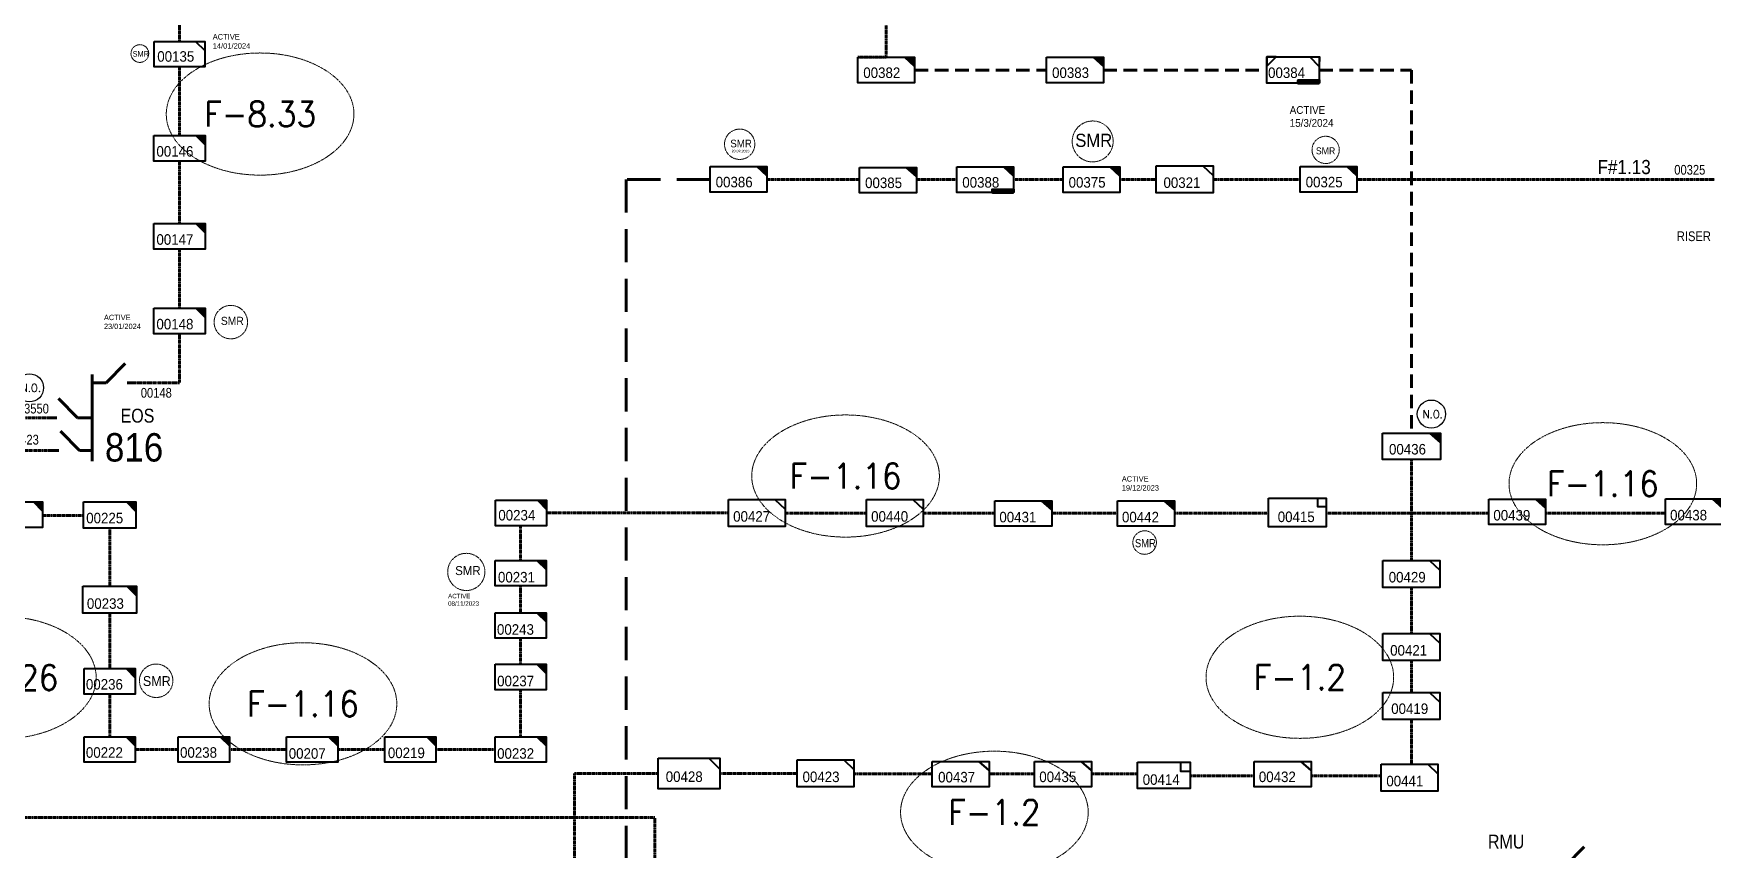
# Model space of a CAD drawing. Header units: metres. Extents: x 65984 to 144644, y -19036 to 23726.
# Drawn here: x 118576 to 119167, y 20748 to 21035 of the extents above; entities that cross this region are included whole.
import ezdxf
from ezdxf.enums import TextEntityAlignment as Align

# ---------------------------------------------------------------- set-up
doc = ezdxf.new("R2010")
doc.units = ezdxf.units.M
doc.header["$MEASUREMENT"] = 0
doc.linetypes.add('DGN Style 3', pattern=[0.013877, 0, -0.013877])
doc.linetypes.add('HIDDEN2', pattern=[2381.25, 1587.5, -793.75])
doc.layers.get('0').update_dxf_attribs({"color": 95, "lineweight": 40})
for name, color, linetype, lineweight in [('CONTRACTOR NAME', 95, 'Continuous', 40), ('d_eos', 111, 'Continuous', 40), ('d_eos no', 121, 'Continuous', 40), ('d_switch', 95, 'Continuous', 40), ('d_tf no', 6, 'Continuous', 40), ('d_ug cable', 95, 'Continuous', 40), ('d_ug main line', 95, 'Continuous', 40), ('d_unit sub', 7, 'Continuous', 40), ('FDR  1  05', 172, 'Continuous', 40), ('fedr no', 95, 'Continuous', 40), ('GRID STATION 01', 7, 'Continuous', 40), ('Level 37', 7, 'Continuous', 0), ('SW N O', 114, 'Continuous', 30)]:
    doc.layers.add(name, color=color, linetype=linetype, lineweight=lineweight)
doc.styles.add('NASKHF', font='naskhf.shx', dxfattribs={"height": 8})
doc.styles.add('Style-Arial', font='arial.ttf')
doc.styles.add('Style-ENGINEERING', font='ENGINEERING.shx')
doc.styles.add('Style-msdefault', font='msdefault.shx')
doc.styles.add('Style-STANDARD', font='STANDARD.shx')

# ---------------------------------------------------------------- blocks, each defined once
blk = doc.blocks.new('TF_8')
at = {"color": 0, "linetype": 'ByBlock', "lineweight": -2}
blk.add_line((6.3, 4.95), (9.9, 1.35), dxfattribs=at)
blk.add_3dface([(-10.1, 4.95), (9.9, 4.95), (9.9, -5.05), (-10.1, -5.05)], dxfattribs=at)
blk = doc.blocks.new('exist.us-1000kva')
at = {"color": 0, "linetype": 'ByBlock', "lineweight": -2, "flags": 128}
blk.add_lwpolyline([(40, 12.9), (32.8, 20), (40, 20)], close=True, dxfattribs=at)
at = {"color": 0, "linetype": 'ByBlock', "lineweight": -2, "extrusion": (0, 0, -1)}
blk.add_solid([(-40, 12.9), (-32.8, 20), (-40, 20)], dxfattribs=at)
at = {"color": 0, "linetype": 'ByBlock', "lineweight": -2, "xscale": 2, "yscale": 2}
blk.add_blockref('TF_8', (20.2, 10.1), dxfattribs=at)
blk = doc.blocks.new('TF3')
at = {"color": 0, "linetype": 'ByBlock', "lineweight": -2}
for p, q in [((11.3, 9), (18.3, 9)), ((18.3, 9), (18.3, 2))]:
    blk.add_line(p, q, dxfattribs=at)
at = {"color": 0, "linetype": 'ByBlock', "lineweight": -2, "flags": 128}
blk.add_lwpolyline([(18.3, 2), (11.3, 2), (11.3, 9)], dxfattribs=at)
at = {"color": 0, "linetype": 'ByBlock', "lineweight": -2}
blk.add_3dface([(-21.7, 9), (18.3, 9), (18.3, -11), (-21.7, -11)], dxfattribs=at)
blk = doc.blocks.new('*U737')
at = {"layer": 'FDR  1  05', "color": 160, "linetype": 'Continuous', "lineweight": 40, "flags": 128}
blk.add_lwpolyline([(-9.51, 4.76), (9.49, 4.76), (9.49, -4.74), (-9.51, -4.74)], close=True, dxfattribs=at)
blk.add_lwpolyline([(9.49, 1.91), (6.74, 1.91), (6.74, 4.76)], dxfattribs=at)
blk = doc.blocks.new('*U966')
at = {"layer": 'SW N O', "color": 7, "ltscale": 0.426762}
blk.add_circle((0, 0), 16.8, dxfattribs=at)
at = {"layer": 'SW N O', "color": 7, "style": 'Style-STANDARD'}
blk.add_text('N.O.', height=9.6, dxfattribs=at).set_placement((1.7, -0.2), align=Align.MIDDLE_CENTER)
blk = doc.blocks.new('*U892')
at = {"layer": 'SW N O', "color": 3}
blk.add_circle((0, 0), 16.8, dxfattribs=at)
at = {"layer": 'SW N O', "color": 3, "style": 'Style-STANDARD'}
blk.add_text('N.O.', height=9.6, dxfattribs=at).set_placement((1.7, -0.2), align=Align.MIDDLE_CENTER)
blk = doc.blocks.new('*U1663')
at = {"layer": 'FDR  1  05', "color": 7, "linetype": 'Continuous', "lineweight": 40, "flags": 128}
blk.add_lwpolyline([(20, 10), (20, 2.8), (12.8, 10)], close=True, dxfattribs=at)
at = {"layer": 'FDR  1  05', "color": 7, "linetype": 'Continuous', "lineweight": 40, "xscale": 2, "yscale": 2, "zscale": 0.8535245333131425, "rotation": 359.9999999999999}
blk.add_blockref('TF_8', (0.2, 0.1), dxfattribs=at)
blk = doc.blocks.new('*U2422')
at = {"layer": 'FDR  1  05', "color": 3, "linetype": 'Continuous', "lineweight": 40, "flags": 128}
for points in [[(-9.48, 1.38), (-6.07, 4.73), (-9.48, 4.73)], [(9.49, 1.32), (6.02, 4.73), (9.5, 4.73)]]:
    blk.add_lwpolyline(points, close=True, dxfattribs=at)
at = {"layer": 'FDR  1  05', "color": 3, "linetype": 'Continuous', "lineweight": 40, "xscale": 0.94866334575076, "yscale": 0.94866334575076, "zscale": 0.4380515265747434, "rotation": 359.9999999999999}
blk.add_blockref('TF_8', (0.1, 0.04), dxfattribs=at)

msp = doc.modelspace()

# ---------------------------------------------------------------- linework, layer by layer
at = {"layer": 'CONTRACTOR NAME', "color": 3, "lineweight": 211, "ltscale": 0.498271, "flags": 128}
for points in [[(119027, 21017.93), (119021.58, 21017.93), (119021.58, 21018.92), (119027, 21018.92)], [(119029, 21017.93), (119027, 21017.93), (119027, 21018.92), (119029, 21018.92)]]:
    msp.add_lwpolyline(points, close=True, dxfattribs=at)
at = {"layer": 'CONTRACTOR NAME', "color": 1, "lineweight": 211, "ltscale": 0.498271, "flags": 128}
for points in [[(118919.38, 20979.45), (118913.96, 20979.45), (118913.96, 20980.44), (118919.38, 20980.44)], [(118921.39, 20979.45), (118919.38, 20979.45), (118919.38, 20980.44), (118921.39, 20980.44)]]:
    msp.add_lwpolyline(points, close=True, dxfattribs=at)
at = {"layer": 'd_eos', "color": 7, "linetype": 'Continuous', "lineweight": 211, "ltscale": 0.625574}
for p, q in [((118602.08, 20912.42), (118608.74, 20919.28)), ((118597.16, 20915.42), (118597.16, 20884.82)), ((118597.16, 20912.42), (118602.08, 20912.42)), ((118609.37, 20912.42), (118612.14, 20912.42)), ((118591.94, 20900.09), (118585.28, 20906.95)), ((118584.64, 20900.08), (118581.87, 20900.08)), ((118597.16, 20900.08), (118591.94, 20900.08)), ((118592.6, 20888.62), (118585.94, 20895.48)), ((118585.34, 20888.58), (118582.57, 20888.58)), ((118597.16, 20888.61), (118592.6, 20888.61)), ((119115.55, 20742.23), (119122.21, 20749.09))]:
    msp.add_line(p, q, dxfattribs=at)
at = {"layer": 'd_ug cable', "color": 3, "linetype": 'DGN Style 3', "lineweight": 100}
for p, q in [((118627.83, 21059.64), (118627.83, 21032.62)), ((118627.83, 20968.5), (118627.83, 20990.48)), ((118627.83, 20959.45), (118627.83, 20938.71))]:
    msp.add_line(p, q, dxfattribs=at)
at = {"layer": 'd_ug cable', "color": 3, "linetype": 'HIDDEN2', "lineweight": 158, "ltscale": 0.003}
for p, q in [((118886.55, 21022.55), (118932.99, 21022.55)), ((118952.99, 21022.55), (119010.52, 21022.55))]:
    msp.add_line(p, q, dxfattribs=at)
at = {"layer": 'd_ug cable', "color": 7, "linetype": 'DGN Style 3', "lineweight": 100}
for p, q in [((119061.4, 20849.89), (119061.4, 20885.49)), ((119061.4, 20824.16), (119061.4, 20840.39)), ((119061.4, 20793.88), (119061.4, 20778.22))]:
    msp.add_line(p, q, dxfattribs=at)
at = {"layer": 'd_ug cable', "color": 160, "linetype": 'DGN Style 3', "lineweight": 100}
for p, q in [((118594.08, 20865.77), (118579.66, 20865.77)), ((118841, 20866.52), (118869.58, 20866.52)), ((118889.57, 20866.52), (118914.84, 20866.52)), ((118934.84, 20866.52), (118957.99, 20866.52)), ((118977.99, 20866.52), (119010.92, 20866.52)), ((119031.43, 20866.52), (119088.64, 20866.52)), ((119108.74, 20866.52), (119150.83, 20866.52)), ((118603.29, 20840.84), (118603.29, 20861.3)), ((118603.29, 20811.86), (118603.29, 20831.36)), ((118747.89, 20822.51), (118747.89, 20813.36)), ((118603.29, 20787.86), (118603.29, 20802.86)), ((118627.41, 20783.36), (118612.29, 20783.36)), ((118665.55, 20783.36), (118645.41, 20783.36)), ((118700.07, 20783.36), (118683.55, 20783.36)), ((118738.89, 20783.36), (118718.07, 20783.36))]:
    msp.add_line(p, q, dxfattribs=at)
at = {"layer": 'd_ug cable', "color": 3, "linetype": 'DGN Style 3', "lineweight": 100, "flags": 128}
for points in [[(119070.47, 21329.28), (119070.47, 21207), (118876.55, 21207), (118876.55, 21027.05), (118866.55, 21027.05)], [(118627.83, 21023.73), (118627.83, 20999.52)], [(118627.83, 20929.66), (118627.83, 20912.42), (118612.14, 20912.42)], [(118526.73, 20919.91), (118526.73, 20900.08), (118581.87, 20900.08)], [(118525.2, 20845.91), (118525.2, 20888.58), (118582.57, 20888.58)]]:
    msp.add_lwpolyline(points, dxfattribs=at)
at = {"layer": 'd_ug cable', "color": 3, "linetype": 'HIDDEN2', "lineweight": 158, "ltscale": 0.003}
msp.add_lwpolyline([(119029, 21022.55), (119061.4, 21022.55), (119061.4, 20894.67)], dxfattribs=at)
at = {"layer": 'd_ug cable', "color": 1, "linetype": 'DGN Style 3', "lineweight": 100, "flags": 128}
for points in [[(118834.59, 20984.05), (118867.18, 20984.05)], [(118887.18, 20984.05), (118901.64, 20984.05)], [(118921.39, 20984.05), (118938.81, 20984.05)], [(118958.81, 20984.05), (118971.62, 20984.05)], [(118991.62, 20984.05), (119022.24, 20984.05)], [(119042.23, 20984.05), (119168.19, 20984.05)]]:
    msp.add_lwpolyline(points, dxfattribs=at)
at = {"layer": 'd_ug cable', "color": 160, "linetype": 'DGN Style 3', "lineweight": 158, "flags": 128}
msp.add_lwpolyline([(118821.01, 20866.63), (118757.05, 20866.63)], dxfattribs=at)
at = {"layer": 'd_ug cable', "color": 160, "linetype": 'DGN Style 3', "lineweight": 100, "flags": 128}
for points in [[(118747.89, 20862.13), (118747.89, 20849.92)], [(118747.89, 20840.92), (118747.89, 20831.51)], [(118747.89, 20787.86), (118747.89, 20804.36)]]:
    msp.add_lwpolyline(points, dxfattribs=at)
at = {"layer": 'd_ug cable', "color": 7, "linetype": 'DGN Style 3', "lineweight": 100, "flags": 128}
for points in [[(119061.4, 20803.38), (119061.4, 20814.66)], [(118865.25, 20774.84), (118892.78, 20774.84)], [(118912.78, 20774.73), (118928.82, 20774.73)], [(118948.82, 20774.73), (118964.99, 20774.73)], [(118983.52, 20774.07), (119006.1, 20774.07)], [(119026.1, 20774.07), (119050.76, 20774.07)]]:
    msp.add_lwpolyline(points, dxfattribs=at)
at = {"layer": 'd_ug cable', "color": 7, "linetype": 'DGN Style 3', "lineweight": 158, "flags": 128}
for points in [[(118766.89, 20742.55), (118766.89, 20774.93), (118796.33, 20774.93)], [(118818.02, 20774.93), (118845.22, 20774.93)]]:
    msp.add_lwpolyline(points, dxfattribs=at)
at = {"layer": 'd_ug cable', "color": 74, "linetype": 'DGN Style 3', "lineweight": 158, "flags": 128}
msp.add_lwpolyline([(118795.14, 20570.65), (118795.14, 20759.42), (118556.96, 20759.42)], dxfattribs=at)
at = {"layer": 'd_ug cable', "color": 2, "linetype": 'DGN Style 3', "lineweight": 13}
for centre, radius in [((118613.88, 21028.37), 3.12), ((118824.99, 20996.43), 5.34), ((118949.23, 20997.42), 7.21), ((119031.22, 20994.44), 4.8), ((118967.51, 20856.21), 4.15)]:
    msp.add_circle(centre, radius, dxfattribs=at)
at = {"layer": 'd_ug cable', "color": 2, "linetype": 'DGN Style 3', "lineweight": 0}
for centre, radius in [((118645.91, 20933.81), 5.89), ((118728.77, 20845.87), 6.55), ((118619.63, 20807.55), 5.89)]:
    msp.add_circle(centre, radius, dxfattribs=at)
at = {"layer": 'd_ug main line', "color": 1, "linetype": 'HIDDEN2', "lineweight": 158, "ltscale": 0.00735}
msp.add_lwpolyline([(118814.59, 20984.05), (118785.03, 20984.05), (118785.03, 20049.16), (118023.71, 20049.16), (118023.71, 20253.35), (117806.81, 20253.35), (117806.81, 20213.23)], dxfattribs=at)
at = {"layer": 'fedr no', "color": 82, "linetype": 'DGN Style 3', "lineweight": 13, "true_color": 0x1dc70e}
for centre in [(118656.21, 21007.06), (118862.26, 20879.63), (119128.78, 20876.92), (118565.5, 20808.66), (118671.29, 20799.44), (118914.64, 20761.26)]:
    msp.add_ellipse(centre, major_axis=(33.02, 0), ratio=0.651175, dxfattribs=at)
at = {"layer": 'fedr no', "color": 7, "linetype": 'DGN Style 3', "lineweight": 13}
msp.add_ellipse((119022.14, 20808.78), major_axis=(33.02, 0), ratio=0.651175, dxfattribs=at)

# ---------------------------------------------------------------- block references
at = {"layer": 'd_tf no', "color": 121, "linetype": 'Continuous', "lineweight": 40, "xscale": 0.8891618187862356, "yscale": 0.8891618187862356, "zscale": 0.4267622666565712, "rotation": 359.9999999999999}
msp.add_blockref('TF_8', (118627.92, 21028.22), dxfattribs=at)
at = {"layer": 'd_tf no', "color": 121, "linetype": 'Continuous', "lineweight": 40, "xscale": 0.5, "yscale": 0.45, "zscale": 0.4267622666565712}
msp.add_blockref('exist.us-1000kva', (118957.99, 20861.93), dxfattribs=at)
at = {"layer": 'd_unit sub', "color": 3, "linetype": 'Continuous', "lineweight": 40, "xscale": 0.4524086167690724, "yscale": 0.4524086167690724, "zscale": 0.4267622666565712, "rotation": 359.9999999999999}
for p in [(118618.78, 20990.48), (118618.78, 20959.45)]:
    msp.add_blockref('exist.us-1000kva', p, dxfattribs=at)
at = {"layer": 'd_unit sub', "color": 2, "linetype": 'Continuous', "lineweight": 40, "zscale": 0.4267622666565712, "rotation": 359.9999999999999}
for p, xscale, yscale in [((118618.78, 20929.66), 0.4524086167690724, 0.4524086167690724), ((118738.89, 20840.92), 0.45, 0.45), ((118594.29, 20802.86), 0.45, 0.45)]:
    msp.add_blockref('exist.us-1000kva', p, dxfattribs=dict(at, xscale=xscale, yscale=yscale))
at = {"layer": 'd_unit sub', "color": 160, "linetype": 'Continuous', "lineweight": 40, "zscale": 0.4267622666565712, "rotation": 359.9999999999999}
for p, xscale, yscale in [((118561.66, 20861.51), 0.45, 0.45), ((118594.08, 20861.3), 0.4604428587318398, 0.4604428587318398), ((118739.05, 20862.13), 0.45, 0.45), ((118593.81, 20831.36), 0.4738331897673198, 0.4738331897673198), ((118738.89, 20822.51), 0.45, 0.45), ((118738.89, 20804.36), 0.45, 0.45), ((118594.29, 20778.86), 0.45, 0.45), ((118627.41, 20778.86), 0.45, 0.45), ((118665.55, 20778.86), 0.45, 0.45), ((118700.07, 20778.86), 0.45, 0.45), ((118738.89, 20778.86), 0.45, 0.45)]:
    msp.add_blockref('exist.us-1000kva', p, dxfattribs=dict(at, xscale=xscale, yscale=yscale))
at = {"layer": 'FDR  1  05', "color": 3, "linetype": 'Continuous', "lineweight": 40}
for name, p, xscale, yscale, zscale in [('exist.us-1000kva', (118866.55, 21018.05), 0.5, 0.45, 0.4267622666565712), ('exist.us-1000kva', (118932.99, 21018.05), 0.5, 0.45, 0.4267622666565712), ('*U2422', (119019.75, 21022.56), 0.9742284657550533, 0.9742284657550533, 0.9742284657550533)]:
    msp.add_blockref(name, p, dxfattribs=dict(at, xscale=xscale, yscale=yscale, zscale=zscale))
at = {"layer": 'FDR  1  05', "color": 2, "linetype": 'Continuous', "lineweight": 40, "xscale": 0.5, "yscale": 0.45, "zscale": 0.4267622666565712}
for p in [(118814.59, 20979.55), (118938.81, 20979.45), (119022.24, 20979.55)]:
    msp.add_blockref('exist.us-1000kva', p, dxfattribs=at)
at = {"layer": 'FDR  1  05', "color": 1, "linetype": 'Continuous', "lineweight": 40, "xscale": 0.5, "yscale": 0.45, "zscale": 0.4267622666565712}
for p in [(118867.18, 20979.29), (118901.39, 20979.45)]:
    msp.add_blockref('exist.us-1000kva', p, dxfattribs=at)
at = {"layer": 'FDR  1  05', "color": 1, "linetype": 'Continuous', "lineweight": 40, "yscale": 0.95, "zscale": 0.4267622666565712}
msp.add_blockref('TF_8', (118981.72, 20984.1), dxfattribs=at)
at = {"layer": 'FDR  1  05', "color": 7, "linetype": 'Continuous', "lineweight": 40}
for name, p, xscale, yscale, zscale in [('exist.us-1000kva', (119051.2, 20885.49), 0.5101644061302066, 0.4591479655171861, 0.4267622666565712), ('TF_8', (118807.28, 20774.99), 1.084321056286571, 1.084321056286571, 0.4267622666565712), ('*U1663', (118902.77, 20774.68), 0.5, 0.45, 0.5), ('*U1663', (118938.81, 20774.68), 0.5, 0.45, 0.5), ('*U1663', (119016.09, 20774.68), 0.5, 0.45, 0.5)]:
    msp.add_blockref(name, p, dxfattribs=dict(at, xscale=xscale, yscale=yscale, zscale=zscale))
at = {"layer": 'FDR  1  05', "color": 160, "linetype": 'Continuous', "lineweight": 40, "yscale": 0.95, "zscale": 0.4267622666565712}
for p in [(118831.11, 20866.68), (118879.67, 20866.68)]:
    msp.add_blockref('TF_8', p, dxfattribs=at)
at = {"layer": 'FDR  1  05', "color": 160, "linetype": 'Continuous', "lineweight": 40}
for name, p, xscale, yscale, zscale in [('exist.us-1000kva', (118914.84, 20861.93), 0.5, 0.45, 0.4267622666565712), ('*U737', (119021.29, 20866.79), 1.064269974956436, 1.064269974956436, 1.064269974956436), ('exist.us-1000kva', (119088.64, 20862.53), 0.5, 0.45, 0.4267622666565712), ('exist.us-1000kva', (119150.84, 20862.56), 0.5, 0.45, 0.4267622666565712)]:
    msp.add_blockref(name, p, dxfattribs=dict(at, xscale=xscale, yscale=yscale, zscale=zscale))
at = {"layer": 'FDR  1  05', "color": 7, "linetype": 'Continuous', "lineweight": 40, "yscale": 0.95, "zscale": 0.4267622666565712}
for p in [(119061.5, 20845.19), (119061.5, 20819.45), (119061.5, 20798.68), (118855.32, 20774.98), (119060.86, 20773.52)]:
    msp.add_blockref('TF_8', p, dxfattribs=at)
at = {"layer": 'FDR  1  05', "color": 7, "linetype": 'Continuous', "lineweight": 40, "xscale": 0.4631698218508414, "yscale": 0.4631698218508414, "zscale": 0.1300771388769227, "rotation": 359.9999999999999}
msp.add_blockref('TF3', (118975.04, 20774.7), dxfattribs=at)
at = {"layer": 'SW N O', "color": 3, "xscale": 0.2950694635422144, "yscale": 0.2950694635422144, "zscale": 0.2950694635422144}
msp.add_blockref('*U892', (118575.04, 20910.69), dxfattribs=at)
at = {"layer": 'SW N O', "color": 7, "xscale": 0.2950694635422144, "yscale": 0.2950694635422144, "zscale": 0.2950694635422144}
msp.add_blockref('*U966', (119068.43, 20901.43), dxfattribs=at)

# ---------------------------------------------------------------- texts
at = {"layer": 'CONTRACTOR NAME', "color": 3, "lineweight": 211, "style": 'Style-msdefault', "width": 0.945946}
for s, height, p in [('2017.09.23', 0.647, (119021.81, 21018.76)), ('MTC', 0.572, (119027.34, 21018.72))]:
    msp.add_text(s, height=height, dxfattribs=at).set_placement(p, align=Align.TOP_LEFT)
at = {"layer": 'CONTRACTOR NAME', "color": 1, "lineweight": 211, "style": 'Style-msdefault', "width": 0.945946}
for s, height, p in [('2017.10.02', 0.647, (118914.19, 20980.27)), ('BDC', 0.572, (118919.73, 20980.24))]:
    msp.add_text(s, height=height, dxfattribs=at).set_placement(p, align=Align.TOP_LEFT)
at = {"layer": 'd_eos no', "color": 7, "linetype": 'Continuous', "lineweight": 140, "style": 'Style-Arial', "width": 0.88}
msp.add_text('816', height=10, dxfattribs=at).set_placement((118622.11, 20894.73), align=Align.TOP_RIGHT)
at = {"layer": 'd_switch', "color": 1, "linetype": 'Continuous', "lineweight": 30, "style": 'Style-ENGINEERING', "width": 0.857143}
for s, p in [('00325', (119153.92, 20989.15)), ('RISER', (119154.81, 20965.76))]:
    msp.add_text(s, height=3.43, dxfattribs=at).set_placement(p, align=Align.TOP_LEFT)
at = {"layer": 'd_switch', "color": 174, "linetype": 'Continuous', "lineweight": 30, "style": 'Style-ENGINEERING', "width": 0.857143}
msp.add_text('03550', height=3.43, rotation=360, dxfattribs=at).set_placement((118581.88, 20905.08), align=Align.TOP_RIGHT)
msp.add_text('00148', height=3.43, dxfattribs=at).set_placement((118625.14, 20910.65), align=Align.TOP_RIGHT)
msp.add_text('03423', height=3.43, rotation=359.99963, dxfattribs=at).set_placement((118567.4, 20894.14), align=Align.TOP_LEFT)
at = {"layer": 'd_switch', "color": 1, "linetype": 'Continuous', "lineweight": 30, "style": 'Style-ENGINEERING', "width": 0.857143}
msp.add_text('SMR', height=2.89, rotation=0.00263, dxfattribs=at).set_placement((118964.1, 20857.44), align=Align.TOP_LEFT)
at = {"layer": 'd_tf no', "color": 1, "linetype": 'Continuous', "lineweight": 40, "style": 'Style-msdefault', "width": 0.945946}
for s, height, p in [('SMR', 1.979, (118611.34, 21029.23)), ('SMR', 4.631, (118943.09, 21000.13)), ('SMR', 2.697, (118821.7, 20998.03)), ('SMR', 2.428, (119027.79, 20995.32)), ('00385', 3.7, (118869.13, 20984.7)), ('00388', 3.7, (118903.34, 20984.86)), ('00321', 3.7, (118974.15, 20984.76))]:
    msp.add_text(s, height=height, dxfattribs=at).set_placement(p, align=Align.TOP_LEFT)
at = {"layer": 'd_tf no', "color": 121, "linetype": 'Continuous', "lineweight": 40, "style": 'Style-msdefault', "width": 0.945946}
for s, p in [('00135', (118620.02, 21029.19)), ('00325', (119024.19, 20984.96)), ('00148', (118619.72, 20934.96)), ('00442', (118959.54, 20867.02))]:
    msp.add_text(s, height=3.7, dxfattribs=at).set_placement(p, align=Align.TOP_LEFT)
at = {"layer": 'd_tf no', "color": 3, "linetype": 'Continuous', "lineweight": 40, "style": 'Style-msdefault', "width": 0.945946}
for s, p in [('00382', (118868.5, 21023.46)), ('00383', (118934.94, 21023.46)), ('00384', (119010.96, 21023.46)), ('00146', (118619.72, 20995.77)), ('00147', (118619.72, 20964.75))]:
    msp.add_text(s, height=3.7, dxfattribs=at).set_placement(p, align=Align.TOP_LEFT)
at = {"layer": 'd_tf no', "color": 2, "linetype": 'Continuous', "lineweight": 40, "style": 'Style-msdefault', "width": 0.945946}
for s, p in [('00386', (118816.54, 20984.96)), ('00375', (118940.76, 20984.86)), ('00231', (118739.92, 20845.87)), ('00236', (118594.9, 20808.15))]:
    msp.add_text(s, height=3.7, dxfattribs=at).set_placement(p, align=Align.TOP_LEFT)
at = {"layer": 'd_tf no', "color": 1, "linetype": 'Continuous', "lineweight": 13, "style": 'Style-msdefault', "width": 0.945946}
for height, p in [(2.874, (118642.39, 20935.68)), (3.193, (118724.86, 20847.95)), (3.493, (118614.94, 20809.19))]:
    msp.add_text('SMR', height=height, dxfattribs=at).set_placement(p, align=Align.TOP_LEFT)
at = {"layer": 'd_tf no', "color": 7, "linetype": 'Continuous', "lineweight": 40, "style": 'Style-msdefault', "width": 0.945946}
for s, p in [('00436', (119053.52, 20890.91)), ('00429', (119053.42, 20845.87)), ('00421', (119053.93, 20820.11)), ('00419', (119054.3, 20799.57)), ('00428', (118798.97, 20775.64)), ('00423', (118847.12, 20775.58)), ('00437', (118894.84, 20775.47)), ('00435', (118930.44, 20775.58)), ('00432', (119007.71, 20775.58)), ('00414', (118966.84, 20774.61)), ('00441', (119052.58, 20774.09))]:
    msp.add_text(s, height=3.7, dxfattribs=at).set_placement(p, align=Align.TOP_LEFT)
at = {"layer": 'd_tf no', "color": 160, "linetype": 'Continuous', "lineweight": 40, "style": 'Style-msdefault', "width": 0.945946}
for s, p in [('00225', (118595.01, 20866.68)), ('00234', (118740.05, 20867.69)), ('00427', (118822.7, 20867.26)), ('00440', (118871.26, 20867.26)), ('00431', (118916.39, 20867.02)), ('00415', (119014.36, 20867.12)), ('00439', (119090.25, 20867.68)), ('00438', (119152.45, 20867.71)), ('00233', (118595.25, 20836.58)), ('00243', (118739.57, 20827.46)), ('00237', (118739.63, 20809.31)), ('00222', (118594.9, 20784.15)), ('00238', (118628.03, 20784.15)), ('00207', (118666.29, 20783.8)), ('00219', (118701.18, 20784.02)), ('00232', (118739.63, 20783.8))]:
    msp.add_text(s, height=3.7, dxfattribs=at).set_placement(p, align=Align.TOP_LEFT)
at = {"layer": 'd_tf no', "color": 121, "linetype": 'Continuous', "lineweight": 40, "attachment_point": 1, "style": 'NASKHF'}
for s, insert, char_height in [('\\Fmsdefault;\\H1x;\\W0.945946;ACTIVE\\P14/01/2024', (118639.53, 21035.21), 1.9213), ('\\Fmsdefault;\\H1x;\\W0.945946;ACTIVE\\P15/3/2024', (119018.58, 21009.87), 2.7361), ('\\Fmsdefault;\\H1x;\\W0.945946;ACTIVE\\P23/01/2024', (118601.25, 20936.4), 1.8854), ('\\Fmsdefault;\\H1x;\\W0.945946;ACTIVE\\P19/12/2023', (118959.49, 20879.58), 1.8995), ('\\Fmsdefault;\\H1x;\\W0.945946;ACTIVE\\P08/11/2023', (118722.37, 20838.16), 1.5828)]:
    msp.add_mtext(s, dxfattribs=dict(at, insert=insert, char_height=char_height))
at = {"layer": 'd_tf no', "color": 7, "linetype": 'Continuous', "lineweight": 13, "true_color": 0xffffff, "insert": (118822.18, 20994.47), "char_height": 0.8772, "width": 48.806, "attachment_point": 1, "style": 'NASKHF'}
msp.add_mtext('\\fCalibri|b0|i0|c178178|p39;20.09.2023\\P', dxfattribs=at)
at = {"layer": 'fedr no', "color": 6, "linetype": 'Continuous', "lineweight": 40, "char_height": 8.852, "attachment_point": 5, "style": 'Style-STANDARD'}
for s, insert in [('F-8.33\\P', (118656.21, 21007.06)), ('F-1.16', (118862.26, 20879.63)), ('F-1.16', (119128.78, 20876.92)), ('F-1.26', (118565.5, 20808.66)), ('F-1.16', (118671.29, 20799.44))]:
    msp.add_mtext(s, dxfattribs=dict(at, insert=insert))
at = {"layer": 'fedr no', "color": 7, "linetype": 'Continuous', "lineweight": 40, "char_height": 8.852, "attachment_point": 5, "style": 'Style-STANDARD'}
for insert in [(119022.14, 20808.78), (118914.64, 20761.26)]:
    msp.add_mtext('F-1.2', dxfattribs=dict(at, insert=insert))
at = {"layer": 'GRID STATION 01', "color": 1, "linetype": 'Continuous', "lineweight": 40, "style": 'Style-msdefault', "width": 0.9}
msp.add_text('F#1.13', height=5, dxfattribs=at).set_placement((119126.91, 20990.91), align=Align.TOP_LEFT)
at = {"layer": 'Level 37', "color": 7, "linetype": 'Continuous', "lineweight": 100, "style": 'Style-msdefault', "width": 0.86}
for s, p in [('EOS', (118618.99, 20903.33)), ('RMU', (119101.17, 20753.38))]:
    msp.add_text(s, height=4.9, rotation=0.00037, dxfattribs=at).set_placement(p, align=Align.TOP_RIGHT)

doc.saveas('drawing.dxf')
